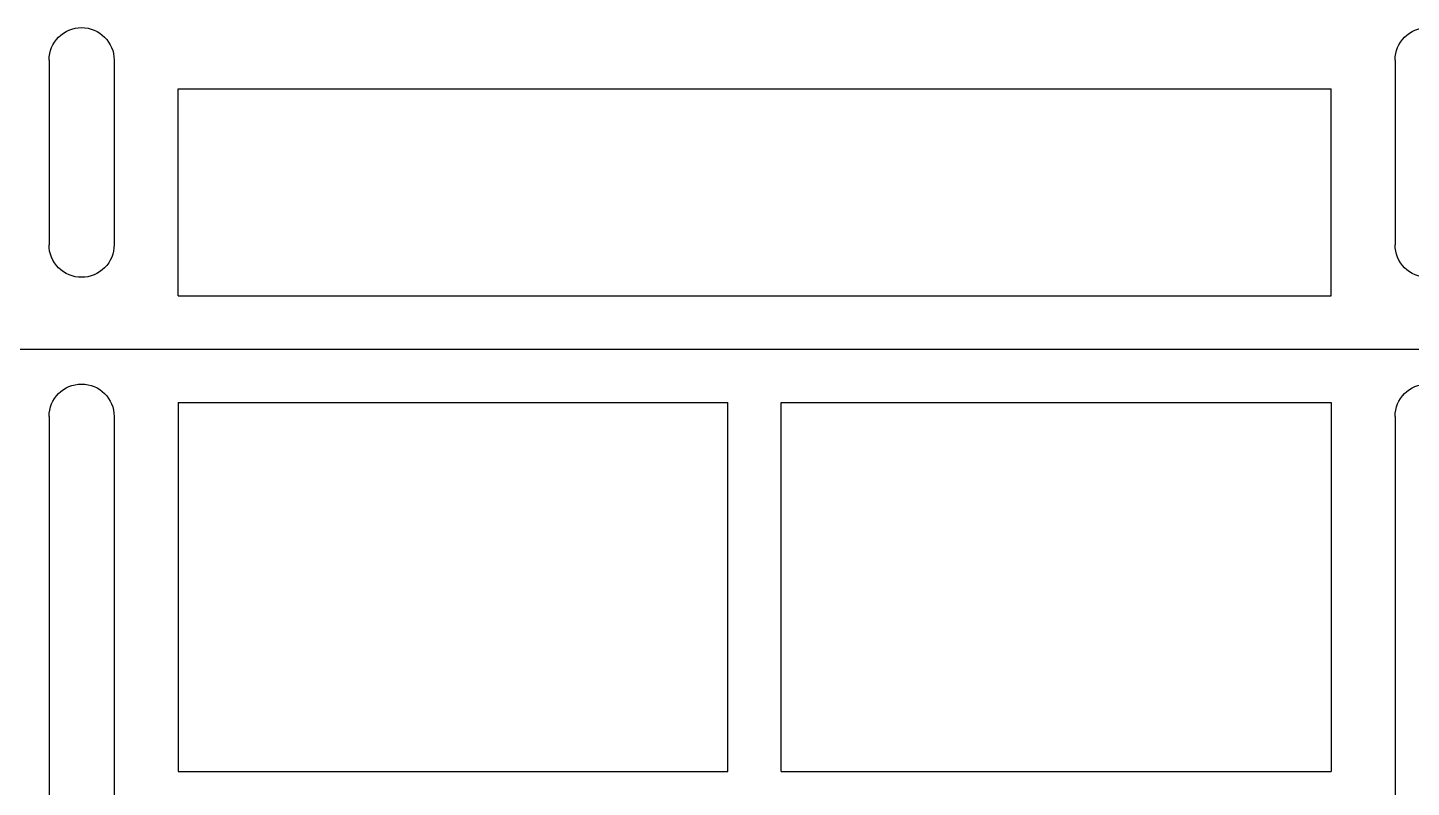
# Model space of a CAD drawing. Extents: x -15.8 to 28.7, y 37.6 to 61.4.
# Drawn here: x -11.582 to -10.934, y 46.749 to 47.105 of the extents above; entities that cross this region are included whole.
import ezdxf

# ---------------------------------------------------------------- set-up
doc = ezdxf.new("R2010")
doc.units = 0

# ---------------------------------------------------------------- blocks, each defined once
blk = doc.blocks.new('A$C4BE507A0')
at = {"color": 4, "linetype": 'ByBlock'}
for p, q in [((-0.4541430841750298, 0.6057500321599889), (-0.3676204154198785, 0.6057500065518014)), ((-0.2871430798122674, 0.6057500106199712), (-0.0707499900718176, 0.6057500000001426)), ((-0.3437499900715011, 0.5757500000002836), (-0.4407499900717085, 0.5757500000002836)), ((-0.2937499900715465, 0.5757500000002836), (-0.1207499900717721, 0.5757500000001698)), ((-0.3437499900717285, 0.0357499831523853), (-0.4407499900717085, 0.0357499831523853)), ((-0.2937499900715465, 0.0357499831523853), (-0.1207499900717721, 0.0357499831523853)), ((-0.4541430857661908, 0.0057499547450277), (-0.3676204170108122, 0.0057499896930437)), ((-0.2871610767422226, 0.0057499831524126), (-0.0707499900718176, 0.0057499831524126))]:
    blk.add_line(p, q, dxfattribs=at)
at = {"color": 4, "linetype": 'Continuous'}
for p, q in [((-0.1207499900717721, 0.3182499915762662), (-0.2937499900715465, 0.3182499915763799)), ((-0.1207499900717721, 0.2932499915761752), (-0.2937499900715465, 0.2932499915762889))]:
    blk.add_line(p, q, dxfattribs=at)
for points in [[(-0.4407499900717085, 0.5757500000002836), (-0.4407499900717085, 0.0357499831523853)], [(-0.3437499900715011, 0.5757500000002836), (-0.3437499900717285, 0.0357499831523853)], [(-0.2937499900715465, 0.5757500000002836), (-0.2937499900715465, 0.3182499915763799)], [(-0.1207499900717721, 0.5757500000001698), (-0.1207499900717721, 0.3182499915762662)], [(-0.2937499900715465, 0.2932499915762889), (-0.2937499900715465, 0.0357499831523853)], [(-0.1207499900717721, 0.2932499915761752), (-0.1207499900717721, 0.0357499831523853)]]:
    blk.add_lwpolyline(points, dxfattribs=at)
at = {"color": 4, "linetype": 'ByBlock'}
for centre, start, end in [((-0.4541430798126385, 0.6210000321601399), 180.0000152608, 269.9999836102567), ((-0.3676430798122965, 0.6209999897099295), 269.9148147934896, 1.5260368535e-05), ((-0.2871430798122674, 0.6210000106198948), 180.0000316505434, 270), ((-0.4541430798126385, -0.0095000452551233), 90.00002236744363, 179.9999907169003), ((-0.3676430798122965, -0.0094999934673581), 359.9999907173481, 90.08519118422547), ((-0.2871430798122674, -0.0095000062282509), 90, 179.9999683494566)]:
    blk.add_arc(centre, 0.01525, start, end, dxfattribs=at)

msp = doc.modelspace()

# ---------------------------------------------------------------- linework, layer by layer
at = {"color": 1, "linetype": 'ByBlock'}
msp.add_lwpolyline([(-9.737006411515495, 42.05458332121383), (-9.737006411515495, 46.95458332121392), (-14.63700641151558, 46.95458332121392), (-14.63700641151558, 42.05458332121383)], close=True, dxfattribs=at)

# ---------------------------------------------------------------- block references
at = {"color": 1, "linetype": 'ByBlock', "xscale": -1, "rotation": 90}
for p in [(-11.56600641151522, 46.63608331278988), (-10.93550641151523, 46.63608331278988)]:
    msp.add_blockref('A$C4BE507A0', p, dxfattribs=at)

doc.saveas('drawing.dxf')
